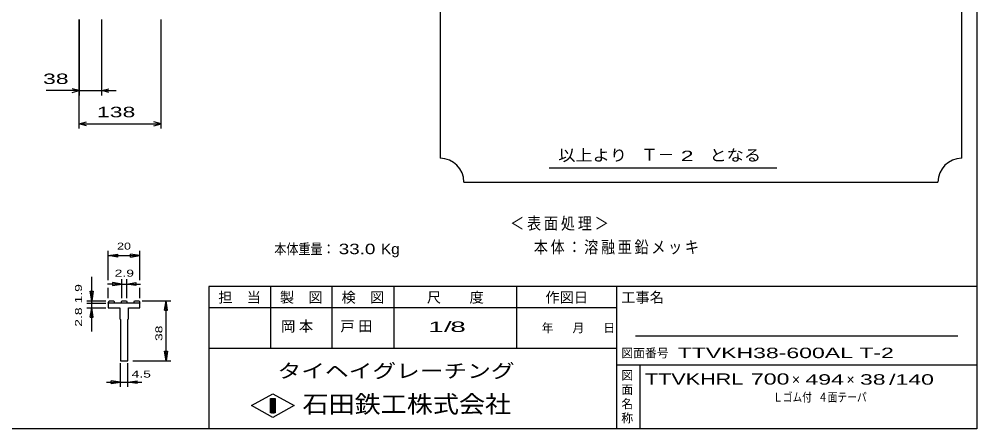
# Model space of a CAD drawing. Units: millimetres, scale not verified. Extents: x -1456 to 1385, y -1026 to 843.
# Drawn here: x -231 to 1385, y -917 to -227 of the extents above; entities that cross this region are included whole.
import ezdxf
from ezdxf.enums import TextEntityAlignment as Align

# ---------------------------------------------------------------- set-up
doc = ezdxf.new("R2010")
doc.units = ezdxf.units.MM
doc.header["$LTSCALE"] = 8
for name, color, linetype, lineweight in [('0_2', 150, 'Continuous', 25), ('22', 2, 'Continuous', 25), ('32', 4, 'Continuous', 25)]:
    doc.layers.add(name, color=color, linetype=linetype, lineweight=lineweight)
doc.styles.add('ベクトル', font='')
doc.styles.get('ベクトル').set_extended_font_data('ベクトル')

msp = doc.modelspace()

# ---------------------------------------------------------------- linework, layer by layer
at = {"layer": '0_2'}
for p, q in [((1384.8, 842.8), (1384.8, -917.2)), ((1384.8, -677.2), (88.8, -677.2)), ((88.8, -677.2), (88.8, -917.2)), ((192.8, -677.2), (192.8, -781.2)), ((296.8, -781.2), (296.8, -677.2)), ((400.8, -677.2), (400.8, -781.2)), ((608.8, -781.2), (608.8, -677.2)), ((776.8, -677.2), (776.8, -917.2)), ((776.8, -713.2), (88.8, -713.2)), ((1352.8, -761.2), (808.8, -761.2)), ((88.8, -781.2), (776.8, -781.2)), ((776.8, -809.2), (1384.8, -809.2)), ((816.8, -917.2), (816.8, -809.2)), ((160.8, -878), (196.8, -858)), ((192.8, -866), (200.8, -866)), ((192.8, -890), (192.8, -866)), ((192.8, -866), (194.4, -866)), ((194.4, -866), (194.4, -890)), ((196, -890), (196, -866)), ((196, -866), (197.6, -866)), ((196.8, -858), (232.8, -878)), ((197.6, -866), (197.6, -890)), ((199.2, -890), (199.2, -866)), ((199.2, -866), (200.8, -866)), ((200.8, -866), (200.8, -890)), ((200.8, -866), (200.8, -890)), ((196.8, -898), (160.8, -878)), ((232.8, -878), (196.8, -898)), ((200.8, -890), (192.8, -890)), ((194.4, -890), (196, -890)), ((197.6, -890), (199.2, -890)), ((1384.8, -917.2), (-1383.2, -917.2))]:
    msp.add_line(p, q, dxfattribs=at)
at = {"layer": '22', "color": 4}
for p, q in [((479.2, 778.8), (479.2, -461.2)), ((1359.2, -461.2), (1359.2, 778.8)), ((-129.8, -227.2), (-129.8, -355.2)), ((-129.8, -411.2), (-129.8, -227.2)), ((-91.8, -355.2), (-91.8, -227.2)), ((8.2, -411.2), (8.2, -227.2)), ((-129.8, -347.2), (-185.8, -347.2)), ((-129.8, -347.2), (-141.8, -344)), ((-141.8, -350.4), (-129.8, -347.2)), ((-129.8, -347.2), (-91.8, -347.2)), ((-91.8, -347.2), (-79.8, -344)), ((-79.8, -350.4), (-91.8, -347.2)), ((-91.8, -347.2), (-67.8, -347.2)), ((-129.8, -403.2), (-117.8, -400)), ((-117.8, -406.4), (-129.8, -403.2)), ((-129.8, -403.2), (8.2, -403.2)), ((8.2, -403.2), (-3.8, -400)), ((-3.8, -406.4), (8.2, -403.2)), ((663.2, -477.2), (1047.2, -477.2)), ((519.2, -501.2), (1319.2, -501.2))]:
    msp.add_line(p, q, dxfattribs=at)
for centre, start, end in [((479.2, -501.2), 0, 90), ((1359.2, -501.2), 90, 180)]:
    msp.add_arc(centre, 40, start, end, dxfattribs=at)
at = {"layer": '32'}
for p, q in [((-80.8, -666.8), (-80.8, -617.2)), ((-80.8, -625.2), (-64.8, -622.8)), ((-64.8, -627.6), (-80.8, -625.2)), ((-80.8, -625.2), (-27.467, -625.2)), ((-64.8, -627.6), (-64.8, -622.8)), ((-27.467, -625.2), (-43.467, -622.8)), ((-43.467, -627.6), (-43.467, -622.8)), ((-43.467, -627.6), (-27.467, -625.2)), ((-27.467, -666.8), (-27.467, -617.2)), ((-108.8, -701.2), (-108.8, -661.2)), ((-58, -673.2), (-82, -673.2)), ((-58, -673.2), (-74, -670.8)), ((-74, -670.8), (-74, -675.6)), ((-74, -675.6), (-58, -673.2)), ((-58, -697.2), (-58, -665.2)), ((-58, -673.2), (-50.267, -673.2)), ((-50.267, -665.2), (-50.267, -697.2)), ((-50.267, -673.2), (-34.267, -670.8)), ((-34.267, -675.6), (-50.267, -673.2)), ((-50.267, -673.2), (-26.267, -673.2)), ((-34.267, -670.8), (-34.267, -675.6)), ((-108.8, -701.2), (-111.2, -685.2)), ((-111.2, -685.2), (-106.4, -685.2)), ((-106.4, -685.2), (-108.8, -701.2)), ((-80.8, -697.2), (-80.8, -679.6)), ((-27.467, -697.2), (-27.467, -679.6)), ((-116.8, -701.2), (-84.8, -701.2)), ((-116.8, -705.2), (-84.8, -705.2)), ((-108.8, -713.2), (-108.8, -701.2)), ((-80.8, -705.2), (-79.467, -701.2)), ((-80.8, -705.2), (-80.8, -713.2)), ((-27.467, -705.2), (-80.8, -705.2)), ((-79.467, -701.2), (-71.733, -701.2)), ((-71.733, -701.2), (-70.4, -705.2)), ((-59.333, -705.2), (-58, -701.2)), ((-58, -701.2), (-50.267, -701.2)), ((-50.267, -701.2), (-48.933, -705.2)), ((-37.867, -705.2), (-36.533, -701.2)), ((-36.533, -701.2), (-28.8, -701.2)), ((-28.8, -701.2), (-27.467, -705.2)), ((-27.467, -713.2), (-27.467, -705.2)), ((-23.467, -701.2), (24.533, -701.2)), ((14.133, -717.2), (16.533, -701.2)), ((18.933, -717.2), (16.533, -701.2)), ((16.533, -802.534), (16.533, -701.2)), ((-116.8, -713.2), (-84.8, -713.2)), ((-111.2, -729.2), (-108.8, -713.2)), ((-106.4, -729.2), (-108.8, -713.2)), ((-108.8, -753.2), (-108.8, -713.2)), ((-80.8, -713.2), (-61.467, -713.2)), ((-61.467, -713.2), (-61.467, -731.867)), ((-46.8, -731.867), (-46.8, -713.2)), ((-46.8, -713.2), (-27.467, -713.2)), ((14.133, -717.2), (18.933, -717.2)), ((-111.2, -729.2), (-106.4, -729.2)), ((-61.467, -731.867), (-60.133, -733.2)), ((-60.133, -733.2), (-60.133, -802.533)), ((-48.133, -733.2), (-46.8, -731.867)), ((-48.133, -802.533), (-48.133, -733.2)), ((16.533, -802.534), (14.133, -786.534)), ((14.133, -786.534), (18.933, -786.534)), ((18.933, -786.534), (16.533, -802.534)), ((-60.133, -802.533), (-48.133, -802.533)), ((-60.133, -846.534), (-60.133, -806.534)), ((-48.133, -846.534), (-48.133, -806.534)), ((-39.467, -802.534), (24.533, -802.534)), ((-84.133, -838.534), (-60.133, -838.534)), ((-60.133, -838.534), (-76.133, -836.134)), ((-76.133, -840.934), (-76.133, -836.134)), ((-76.133, -840.934), (-60.133, -838.534)), ((-60.133, -838.534), (-48.133, -838.534)), ((-48.133, -838.534), (-32.133, -836.134)), ((-32.133, -840.934), (-48.133, -838.534)), ((-48.133, -838.534), (-24.133, -838.534)), ((-32.133, -840.934), (-32.133, -836.134))]:
    msp.add_line(p, q, dxfattribs=at)
msp.add_circle((-108.8, -705.2), 0.8, dxfattribs=at)

# ---------------------------------------------------------------- texts
at = {"layer": '0_2', "style": 'ベクトル'}
for s, height, p in [('担\u3000当', 17.6, (104.8, -695.6)), ('製\u3000図', 17.6, (208.8, -695.6)), ('検\u3000図', 17.6, (312.8, -695.6)), ('尺\u3000\u3000度', 17.6, (456.8, -695.6)), ('作図日', 17.6, (656.8, -695.6)), ('工事名', 17.6, (784.8, -695.6)), ('年', 14.66, (650.4, -747.2)), ('月', 14.66, (702.4, -747.2)), ('日', 14.66, (754.4, -747.2)), ('図面番号', 14.66, (784.8, -789.6)), ('図', 14.66, (784.8, -827.2)), ('面', 14.66, (784.8, -851.2)), ('名', 14.66, (784.8, -875.2)), ('称', 14.66, (784.8, -899.2))]:
    msp.add_text(s, height=height, dxfattribs=at).set_placement(p, align=Align.MIDDLE_LEFT)
at = {"layer": '0_2', "color": 222, "style": 'ベクトル'}
for s, height, width, p in [('タイヘイグレーチング', 23.46, 1.25, (204.8, -819.6)), ('石田鉄工株式会社', 29.33, 1.1, (246.8, -875.6))]:
    msp.add_text(s, height=height, dxfattribs=dict(at, width=width)).set_placement(p, align=Align.MIDDLE_LEFT)
at = {"layer": '22', "style": 'ベクトル'}
for s, height, width, p in [(' 38 ', 17.6, 1.65, (-201.8, -327.2)), (' 138 ', 17.6, 1.65, (-110.8, -383.2)), ('以上より\u3000', 19.35, 1.1, (678.4, -456)), (' 2 ', 17.6, 1.65, (874.4, -457.2)), ('となる', 19.35, 1.1, (933.6, -456)), ('本体重量：', 17.6, 0.85, (199.2, -614)), (' 33.0', 17.6, 1.35, (299.2, -614)), ('Kg', 17.6, 1.1, (379.2, -614)), ('1/', 17.6, 2, (459.2, -745.2)), (' 8 ', 17.6, 2, (483.2, -745.2)), ('TTVKH38-600AL T-2                       ', 17.6, 1.65, (880, -789.2)), ('TTVKHRL', 18.77, 1.45, (824.8, -833.2)), (' 700 ', 18.77, 1.55, (992.8, -833.2)), (' 494 ', 17.6, 1.65, (1084.8, -834)), (' 38 ', 17.6, 1.65, (1176.8, -834)), ('/', 17.6, 1.65, (1236.8, -834)), (' 140 ', 17.6, 1.65, (1236.8, -834)), ('Ｌゴム付', 14.66, 0.8, (1040.8, -864)), ('４面テーパ', 14.66, 0.8, (1116.8, -864))]:
    msp.add_text(s, height=height, dxfattribs=dict(at, width=width)).set_placement(p, align=Align.MIDDLE_LEFT)
for s, height, p in [('Ｔ－', 20.53, (818.4, -455.2)), ('×', 17.6, (1072.8, -834)), ('×', 17.6, (1164.8, -834))]:
    msp.add_text(s, height=height, dxfattribs=at).set_placement(p, align=Align.MIDDLE_LEFT)
at = {"layer": '22', "attachment_point": 4, "style": 'ベクトル'}
for s, insert, char_height in [('\\T1.2;\\W0.85;＜表面処理＞', (597.2, -572), 20.53), ('\\T1.19;\\W0.85;本体：溶融亜鉛メッキ', (637.2, -612), 20.53), ('\\T1.25;岡本\u3000', (210.8, -745.2), 17.6), ('\\T1.25;戸田\u3000', (310.8, -745.2), 17.6)]:
    msp.add_mtext(s, dxfattribs=dict(at, insert=insert, char_height=char_height))
at = {"layer": '32', "color": 2, "style": 'ベクトル'}
for s, width, p in [('20', 1.35, (-66.133, -609.2)), ('2.9', 1.5, (-70.133, -654.8)), (' 4.5 ', 1.5, (-48.133, -824.934))]:
    msp.add_text(s, height=11.73, dxfattribs=dict(at, width=width)).set_placement(p, align=Align.MIDDLE_LEFT)
at = {"layer": '32', "color": 2, "style": 'ベクトル', "width": 1.5}
for s, p in [('2.8 1.9', (-131.2, -745.2)), (' 38 ', (4.533, -775.867))]:
    msp.add_text(s, height=11.73, rotation=90, dxfattribs=at).set_placement(p, align=Align.MIDDLE_LEFT)

doc.saveas('drawing.dxf')
